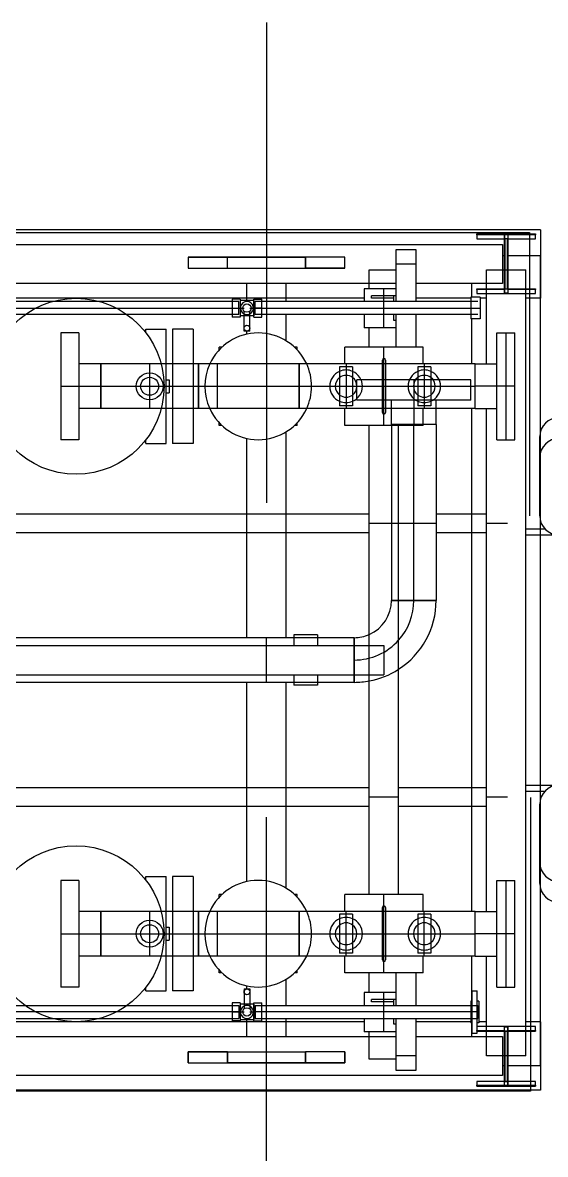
# Model space of a CAD drawing. Header units: inches. Extents: x 295136 to 296247, y 2627183 to 2627409.
# Drawn here: x 295232.979 to 295234.315, y 2627264.168 to 2627267.062 of the extents above; entities that cross this region are included whole.
import ezdxf

# ---------------------------------------------------------------- set-up
doc = ezdxf.new("R2010")
doc.units = ezdxf.units.IN
doc.header["$MEASUREMENT"] = 0
doc.layers.add('EQUIPMENT LAYOUT-EMBED 1_DWG$0$DwgTemplate', color=7, linetype='Continuous')
doc.layers.add('Layout', color=6, linetype='Continuous')

# ---------------------------------------------------------------- blocks, each defined once
blk = doc.blocks.new('A$C55974CAD')
at = {"layer": 'EQUIPMENT LAYOUT-EMBED 1_DWG$0$DwgTemplate', "color": 54, "lineweight": 25}
for p, q in [((33.5975, 14.0254), (33.5975, 22.3991)), ((35.7933, 22.3991), (35.7933, 14.0277)), ((34.3647, 14.0375), (34.3647, 13.9884)), ((34.38, 14.0375), (34.38, 13.9532)), ((35.02, 14.0375), (35.02, 13.9532)), ((35.0353, 14.0375), (35.0353, 13.9884)), ((34.3484, 14.0254), (33.5975, 14.0254)), ((35.7933, 14.0277), (35.0687, 14.0277)), ((34.1285, 14.0015), (34.1818, 14.0015)), ((34.1818, 14.0015), (34.3317, 14.0015)), ((35.0683, 14.0015), (35.2182, 14.0015)), ((35.2182, 14.0015), (35.2715, 14.0015))]:
    blk.add_line(p, q, dxfattribs=at)
at = {"layer": 'EQUIPMENT LAYOUT-EMBED 1_DWG$0$DwgTemplate', "color": 1, "lineweight": 25}
for p, q in [((35.8, 14), (35.8, 22.4)), ((33.6375, 14.0967), (33.6375, 22.3033)), ((35.7625, 22.3033), (35.7625, 14.0967)), ((33.7375, 17.3185), (33.7375, 14.3685)), ((33.6, 14), (33.6, 17.0822)), ((35.6625, 14.3685), (35.6625, 15.7969)), ((34.6625, 15.7), (34.6625, 14.4)), ((34.7375, 15.7), (34.7375, 14.4)), ((33.775, 14.4505), (33.775, 15.6625)), ((34.326, 15.6625), (34.326, 14.4375)), ((34.374, 15.6625), (34.374, 14.4375)), ((35.026, 15.6625), (35.026, 14.4375)), ((35.074, 15.6625), (35.074, 14.4375)), ((35.625, 14.4505), (35.625, 15.6625)), ((33.7375, 14.75), (33.7802, 14.75)), ((33.859, 14.75), (33.8665, 14.75)), ((34.1335, 14.75), (34.6428, 14.75)), ((34.7571, 14.75), (35.2665, 14.75)), ((35.5335, 14.75), (35.541, 14.75)), ((35.6198, 14.75), (35.6625, 14.75)), ((33.0699, 14.7), (33.6375, 14.7)), ((33.6375, 14.7), (33.7375, 14.7)), ((33.7375, 14.7), (33.7833, 14.7)), ((33.7833, 14.7), (33.8167, 14.7)), ((33.8167, 14.7), (33.8652, 14.7)), ((33.8652, 14.7), (34.1348, 14.7)), ((34.1348, 14.7), (34.2979, 14.7)), ((35.2652, 14.7), (35.1021, 14.7)), ((35.5348, 14.7), (35.2652, 14.7)), ((35.5833, 14.7), (35.5348, 14.7)), ((35.6167, 14.7), (35.5833, 14.7)), ((35.6625, 14.7), (35.6167, 14.7)), ((35.7625, 14.7), (35.6625, 14.7)), ((36.3301, 14.7), (35.7625, 14.7)), ((33.7375, 14.65), (33.7833, 14.65)), ((33.8167, 14.65), (33.8836, 14.65)), ((34.1164, 14.65), (34.6428, 14.65)), ((34.7571, 14.65), (35.2836, 14.65)), ((35.5164, 14.65), (35.5833, 14.65)), ((35.6167, 14.65), (35.6625, 14.65)), ((33.6793, 14.4375), (33.7495, 14.4375)), ((33.6793, 14.3685), (33.6793, 14.4375)), ((33.8495, 14.4375), (33.9, 14.4375)), ((34.1, 14.4375), (35.3, 14.4375)), ((35.5, 14.4375), (35.5495, 14.4375)), ((35.6495, 14.4375), (35.6981, 14.4375)), ((35.6981, 14.4375), (35.6981, 14.3685)), ((34.7375, 14.4), (34.6625, 14.4)), ((34.1, 14.3625), (35.3, 14.3625)), ((34.326, 14.3625), (34.326, 14.1375)), ((34.374, 14.3625), (34.374, 14.1375)), ((33.7375, 14.3185), (33.7375, 14.0967)), ((33.775, 14.1776), (33.775, 14.3185)), ((35.625, 14.1776), (35.625, 14.3185)), ((35.6625, 14.0967), (35.6625, 14.3185)), ((35.026, 14.2664), (35.026, 14.1375)), ((35.074, 14.2664), (35.074, 14.1375)), ((33.6125, 14.1625), (33.6125, 14.0125)), ((33.6225, 14.1625), (33.6125, 14.1625)), ((33.6225, 14.091), (33.6225, 14.1625)), ((33.7375, 14.175), (33.7722, 14.175)), ((33.7525, 14.1619), (33.7525, 14.091)), ((33.7625, 14.0125), (33.7625, 14.1619)), ((33.775, 14.1375), (33.775, 14.157)), ((33.8278, 14.175), (33.9428, 14.175)), ((34.0571, 14.175), (35.3428, 14.175)), ((35.4571, 14.175), (35.5722, 14.175)), ((35.625, 14.1375), (35.625, 14.1538)), ((35.6278, 14.175), (35.6625, 14.175)), ((35.6475, 14.1625), (35.6375, 14.1625)), ((35.6375, 14.1625), (35.6375, 14.0125)), ((35.6475, 14.091), (35.6475, 14.1625)), ((35.7775, 14.1625), (35.7775, 14.091)), ((35.7875, 14.1625), (35.7775, 14.1625)), ((35.7875, 14.0125), (35.7875, 14.1625)), ((33.6875, 14.0375), (33.6875, 14.1375)), ((33.6875, 14.1375), (33.9428, 14.1375)), ((34.0571, 14.1375), (35.3428, 14.1375)), ((35.4571, 14.1375), (35.6981, 14.1375)), ((35.6981, 14.1375), (35.6981, 14.0375)), ((33.7375, 14.0967), (33.6375, 14.0967)), ((33.662, 14.0915), (33.662, 14.0967)), ((35.7625, 14.0967), (35.6625, 14.0967)), ((35.7346, 14.0967), (35.7346, 14.0915)), ((33.7525, 14.091), (33.6225, 14.091)), ((33.6225, 14.084), (33.7525, 14.084)), ((33.6225, 14.0125), (33.6225, 14.084)), ((33.662, 14), (33.662, 14.0835)), ((33.7525, 14.084), (33.7525, 14.0125)), ((35.7775, 14.091), (35.6475, 14.091)), ((35.6475, 14.084), (35.7775, 14.084)), ((35.6475, 14.0125), (35.6475, 14.084)), ((35.7346, 14.0835), (35.7346, 14)), ((35.7775, 14.084), (35.7775, 14.0125)), ((33.6875, 14.0375), (35.6981, 14.0375)), ((33.775, 14), (33.775, 14.0375)), ((35.625, 14), (35.625, 14.0375)), ((33.6125, 14.0125), (33.6225, 14.0125)), ((33.7525, 14.0125), (33.7625, 14.0125)), ((35.6375, 14.0125), (35.6475, 14.0125)), ((35.7775, 14.0125), (35.7875, 14.0125)), ((33.775, 14), (33.6, 14)), ((33.662, 14), (34.1165, 14)), ((34.3436, 14), (34.3647, 14)), ((34.38, 14), (35.02, 14)), ((35.0353, 14), (35.0563, 14)), ((35.2834, 14), (35.7346, 14)), ((35.8, 14), (35.625, 14))]:
    blk.add_line(p, q, dxfattribs=at)
at = {"layer": 'EQUIPMENT LAYOUT-EMBED 1_DWG$0$DwgTemplate', "color": 7, "lineweight": 25}
for p, q in [((33.7833, 15.7619), (33.7833, 15.2473)), ((33.8, 15.2899), (33.8, 15.7619)), ((33.8167, 15.7619), (33.8167, 15.3173)), ((35.5833, 15.3173), (35.5833, 15.7619)), ((35.6, 15.7619), (35.6, 15.2899)), ((35.6167, 15.2473), (35.6167, 15.7619)), ((34.6428, 14.63), (34.6428, 15.6625)), ((34.7571, 14.63), (34.7571, 15.6625)), ((33.8167, 15.3173), (33.8167, 15.0563)), ((35.5833, 15.0563), (35.5833, 15.3173)), ((33.8, 15.0837), (33.8, 15.2899)), ((35.6, 15.2899), (35.6, 15.0837)), ((33.7833, 15.2473), (33.7833, 15.1262)), ((34, 15.2253), (33.8635, 15.2253)), ((33.8635, 15.1793), (33.8635, 15.2253)), ((34, 15.2253), (34, 15.1237)), ((34.1365, 15.2253), (34, 15.2253)), ((34.1365, 15.1793), (34.1365, 15.2253)), ((35.4, 15.2253), (35.2635, 15.2253)), ((35.2635, 15.1793), (35.2635, 15.2253)), ((35.4, 15.2253), (35.4, 15.1237)), ((35.5365, 15.2253), (35.4, 15.2253)), ((35.5365, 15.1793), (35.5365, 15.2253)), ((35.6167, 15.1262), (35.6167, 15.2473)), ((34, 15.1793), (33.8635, 15.1793)), ((33.9428, 15.1237), (33.9428, 15.1793)), ((34.1365, 15.1793), (34, 15.1793)), ((34.0571, 15.1237), (34.0571, 15.1793)), ((35.4, 15.1793), (35.2635, 15.1793)), ((35.3428, 15.1237), (35.3428, 15.1793)), ((35.5365, 15.1793), (35.4, 15.1793)), ((35.4571, 15.1237), (35.4571, 15.1793)), ((33.7833, 15.1262), (33.7833, 14.7881)), ((34, 15.1237), (33.9428, 15.1237)), ((33.9428, 15.1237), (34, 15.1237)), ((33.9428, 14.9987), (33.9428, 15.1237)), ((34.0571, 15.1237), (34, 15.1237)), ((34, 15.1237), (34, 14.9987)), ((34, 15.1237), (34.0571, 15.1237)), ((34.0571, 14.9987), (34.0571, 15.1237)), ((35.3428, 15.1237), (35.4, 15.1237)), ((35.3428, 14.9987), (35.3428, 15.1237)), ((35.4, 15.1237), (35.3428, 15.1237)), ((35.4, 15.1237), (35.4, 14.9987)), ((35.4, 15.1237), (35.4571, 15.1237)), ((35.4571, 15.1237), (35.4, 15.1237)), ((35.4571, 14.9987), (35.4571, 15.1237)), ((35.6167, 14.7881), (35.6167, 15.1262)), ((33.8, 14.7881), (33.8, 15.0837)), ((35.6, 15.0837), (35.6, 14.7881)), ((33.8167, 15.0563), (33.8167, 14.7881)), ((35.5833, 14.7881), (35.5833, 15.0563)), ((34.0571, 14.9987), (33.9428, 14.9987)), ((33.9428, 14.9563), (33.9428, 14.9987)), ((34, 14.9987), (34, 14.9487)), ((34, 14.9987), (34, 14.9987)), ((34, 14.9987), (34, 14.9987)), ((34.0571, 14.9563), (34.0571, 14.9987)), ((35.4571, 14.9987), (35.3428, 14.9987)), ((35.3428, 14.9563), (35.3428, 14.9987)), ((35.4, 14.9987), (35.4, 14.9987)), ((35.4, 14.9987), (35.4, 14.9987)), ((35.4, 14.9987), (35.4, 14.9487)), ((35.4571, 14.9563), (35.4571, 14.9987)), ((34, 14.9403), (33.8539, 14.9403)), ((33.8539, 14.8879), (33.8539, 14.9403)), ((33.9428, 14.9403), (33.9428, 14.9563)), ((33.9428, 14.8879), (33.9428, 14.9403)), ((34, 14.9487), (34, 14.9403)), ((34, 14.9403), (34, 14.826)), ((34.146, 14.9403), (34, 14.9403)), ((34.0571, 14.9403), (34.0571, 14.9563)), ((34.0571, 14.8879), (34.0571, 14.9403)), ((34.146, 14.8879), (34.146, 14.9403)), ((35.4, 14.9403), (35.2539, 14.9403)), ((35.2539, 14.8879), (35.2539, 14.9403)), ((35.3428, 14.9403), (35.3428, 14.9563)), ((35.3428, 14.8879), (35.3428, 14.9403)), ((35.4, 14.9487), (35.4, 14.9403)), ((35.4, 14.9403), (35.4, 14.826)), ((35.546, 14.9403), (35.4, 14.9403)), ((35.4571, 14.9403), (35.4571, 14.9563)), ((35.4571, 14.8879), (35.4571, 14.9403)), ((35.546, 14.8879), (35.546, 14.9403)), ((33.6699, 14.9), (33.6699, 14.8)), ((33.6699, 14.9), (33.6699, 14.8)), ((33.6979, 14.9), (33.6699, 14.9)), ((33.6699, 14.9), (33.6979, 14.9)), ((33.6979, 14.8), (33.6979, 14.9)), ((33.6979, 14.9), (33.6979, 14.8)), ((34, 14.8879), (33.8539, 14.8879)), ((33.9428, 14.826), (33.9428, 14.8879)), ((34.146, 14.8879), (34, 14.8879)), ((34.0571, 14.826), (34.0571, 14.8879)), ((35.4, 14.8879), (35.2539, 14.8879)), ((35.3428, 14.826), (35.3428, 14.8879)), ((35.546, 14.8879), (35.4, 14.8879)), ((35.4571, 14.826), (35.4571, 14.8879)), ((35.7301, 14.9), (35.7021, 14.9)), ((35.7301, 14.9), (35.7021, 14.9)), ((35.7021, 14.9), (35.7021, 14.8)), ((35.7021, 14.9), (35.7021, 14.8)), ((35.7301, 14.8), (35.7301, 14.9)), ((35.7301, 14.9), (35.7301, 14.8)), ((33.9428, 14.8737), (34, 14.8737)), ((34, 14.8737), (33.9428, 14.8737)), ((34, 14.8737), (34.0571, 14.8737)), ((34.0571, 14.8737), (34, 14.8737)), ((35.4, 14.8737), (35.3428, 14.8737)), ((35.3428, 14.8737), (35.4, 14.8737)), ((35.4571, 14.8737), (35.4, 14.8737)), ((35.4, 14.8737), (35.4571, 14.8737)), ((34, 14.826), (33.9428, 14.826)), ((33.9428, 14.826), (33.9428, 14.826)), ((34.0571, 14.826), (33.9428, 14.826)), ((33.9428, 14.6167), (33.9428, 14.826)), ((34.0571, 14.826), (34, 14.826)), ((34, 14.826), (34, 14.6167)), ((34, 14.826), (34, 14.826)), ((34.0571, 14.826), (34.0571, 14.826)), ((34.0571, 14.6167), (34.0571, 14.826)), ((35.3428, 14.826), (35.3428, 14.826)), ((35.4571, 14.826), (35.3428, 14.826)), ((35.3428, 14.6167), (35.3428, 14.826)), ((35.4, 14.826), (35.3428, 14.826)), ((35.4, 14.826), (35.4, 14.6167)), ((35.4, 14.826), (35.4, 14.826)), ((35.4571, 14.826), (35.4, 14.826)), ((35.4571, 14.826), (35.4571, 14.826)), ((35.4571, 14.6167), (35.4571, 14.826)), ((33.6699, 14.8), (33.6979, 14.8)), ((33.6979, 14.8), (33.6699, 14.8)), ((33.6699, 14.6), (33.6699, 14.8)), ((33.6699, 14.8), (33.6699, 14.6)), ((33.6979, 14.8), (33.6699, 14.8)), ((33.6979, 14.8), (33.6979, 14.6)), ((33.6979, 14.8), (33.6979, 14.6)), ((35.7021, 14.8), (35.7301, 14.8)), ((35.7021, 14.8), (35.7301, 14.8)), ((35.7021, 14.8), (35.7021, 14.6)), ((35.7021, 14.8), (35.7021, 14.6)), ((35.7021, 14.8), (35.7301, 14.8)), ((35.7301, 14.6), (35.7301, 14.8)), ((35.7301, 14.8), (35.7301, 14.6)), ((33.8, 14.7881), (33.777, 14.7881)), ((33.777, 14.7674), (33.777, 14.7881)), ((33.8, 14.7674), (33.777, 14.7674)), ((33.7802, 14.7325), (33.7802, 14.7674)), ((33.7833, 14.7881), (33.7833, 14.7706)), ((33.8167, 14.7706), (33.7833, 14.7706)), ((33.8, 14.7706), (33.8, 14.7881)), ((33.8, 14.7881), (33.8, 14.7706)), ((33.823, 14.7881), (33.8, 14.7881)), ((33.8, 14.7706), (33.8, 14.7674)), ((33.8, 14.7674), (33.8, 14.7606)), ((33.823, 14.7674), (33.8, 14.7674)), ((33.8167, 14.7881), (33.8167, 14.7706)), ((33.8198, 14.7575), (33.8198, 14.7674)), ((33.823, 14.7674), (33.823, 14.7881)), ((35.6, 14.7881), (35.577, 14.7881)), ((35.577, 14.7674), (35.577, 14.7881)), ((35.6, 14.7674), (35.577, 14.7674)), ((35.5802, 14.7575), (35.5802, 14.7674)), ((35.5833, 14.7706), (35.5833, 14.7881)), ((35.5833, 14.7706), (35.6167, 14.7706)), ((35.6, 14.7881), (35.6, 14.7706)), ((35.623, 14.7881), (35.6, 14.7881)), ((35.6, 14.7881), (35.6, 14.7706)), ((35.6, 14.7706), (35.6, 14.7674)), ((35.6, 14.7674), (35.6, 14.7606)), ((35.623, 14.7674), (35.6, 14.7674)), ((35.6167, 14.7706), (35.6167, 14.7881)), ((35.6198, 14.7325), (35.6198, 14.7674)), ((35.623, 14.7674), (35.623, 14.7881)), ((33.777, 14.7325), (33.8, 14.7325)), ((33.777, 14.7325), (33.777, 14.7119)), ((33.8, 14.7325), (33.7802, 14.7325)), ((33.8, 14.7606), (33.8, 14.7575)), ((33.8, 14.7425), (33.8, 14.7393)), ((33.8, 14.7393), (33.8, 14.7325)), ((33.8, 14.7325), (33.8, 14.7325)), ((33.8, 14.7293), (33.8, 14.7325)), ((33.8198, 14.7325), (33.8, 14.7325)), ((33.8, 14.7325), (33.823, 14.7325)), ((33.859, 14.7575), (33.8076, 14.7575)), ((33.859, 14.7425), (33.8076, 14.7425)), ((33.8198, 14.7425), (33.8198, 14.7575)), ((33.8198, 14.7325), (33.8198, 14.7425)), ((33.823, 14.7325), (33.823, 14.7119)), ((33.859, 14.7575), (33.859, 14.75)), ((33.859, 14.75), (33.859, 14.7425)), ((35.541, 14.75), (35.541, 14.7575)), ((35.541, 14.7575), (35.5924, 14.7575)), ((35.541, 14.7425), (35.541, 14.75)), ((35.541, 14.7425), (35.5924, 14.7425)), ((35.577, 14.7325), (35.6, 14.7325)), ((35.577, 14.7325), (35.577, 14.7119)), ((35.5802, 14.7425), (35.5802, 14.7575)), ((35.5802, 14.7325), (35.5802, 14.7425)), ((35.6, 14.7325), (35.5802, 14.7325)), ((35.6, 14.7606), (35.6, 14.7575)), ((35.6, 14.7425), (35.6, 14.7393)), ((35.6, 14.7393), (35.6, 14.7325)), ((35.6, 14.7293), (35.6, 14.7325)), ((35.6, 14.7325), (35.6, 14.7325)), ((35.6198, 14.7325), (35.6, 14.7325)), ((35.6, 14.7325), (35.623, 14.7325)), ((35.623, 14.7325), (35.623, 14.7119)), ((33.777, 14.7119), (33.8, 14.7119)), ((33.8167, 14.7293), (33.7833, 14.7293)), ((33.7833, 14.7293), (33.7833, 14.7119)), ((33.7833, 14.7119), (33.7833, 14.1776)), ((33.8, 14.7119), (33.8, 14.7293)), ((33.8, 14.7119), (33.8, 14.7293)), ((33.8, 14.1776), (33.8, 14.7119)), ((33.8, 14.7119), (33.823, 14.7119)), ((33.8167, 14.7293), (33.8167, 14.7119)), ((33.8167, 14.7119), (33.8167, 14.1776)), ((35.577, 14.7119), (35.6, 14.7119)), ((35.5833, 14.7293), (35.6167, 14.7293)), ((35.5833, 14.7119), (35.5833, 14.7293)), ((35.5833, 14.1776), (35.5833, 14.7119)), ((35.6, 14.7119), (35.6, 14.7293)), ((35.6, 14.7293), (35.6, 14.7119)), ((35.6, 14.7119), (35.623, 14.7119)), ((35.6, 14.7119), (35.6, 14.1776)), ((35.6167, 14.7119), (35.6167, 14.7293)), ((35.6167, 14.1776), (35.6167, 14.7119)), ((33.9428, 14.6167), (34.0571, 14.6167)), ((33.9428, 14.4967), (33.9428, 14.6167)), ((34.0571, 14.6167), (33.9428, 14.6167)), ((34, 14.6167), (34, 14.5384)), ((34, 14.6167), (34, 14.6167)), ((34, 14.6167), (34, 14.6167)), ((34.0571, 14.4967), (34.0571, 14.6167)), ((34.6428, 14.57), (34.6428, 14.63)), ((34.7571, 14.57), (34.7571, 14.63)), ((35.3428, 14.6167), (35.4, 14.6167)), ((35.3428, 14.4967), (35.3428, 14.6167)), ((35.4571, 14.6167), (35.3428, 14.6167)), ((35.4, 14.6167), (35.4, 14.5384)), ((35.4, 14.6167), (35.4571, 14.6167)), ((35.4, 14.6167), (35.4, 14.6167)), ((35.4, 14.6167), (35.4, 14.6167)), ((35.4571, 14.4967), (35.4571, 14.6167)), ((33.6699, 14.6), (33.6699, 14.5)), ((33.6699, 14.5), (33.6699, 14.6)), ((33.6979, 14.6), (33.6699, 14.6)), ((33.6699, 14.6), (33.6979, 14.6)), ((33.6979, 14.6), (33.6699, 14.6)), ((33.6979, 14.5), (33.6979, 14.6)), ((33.6979, 14.5), (33.6979, 14.6)), ((35.7021, 14.6), (35.7021, 14.5)), ((35.7021, 14.5), (35.7021, 14.6)), ((35.7301, 14.6), (35.7021, 14.6)), ((35.7301, 14.6), (35.7021, 14.6)), ((35.7021, 14.6), (35.7301, 14.6)), ((35.7301, 14.5), (35.7301, 14.6)), ((35.7301, 14.5), (35.7301, 14.6)), ((34.6428, 14.476), (34.6428, 14.57)), ((34.7571, 14.476), (34.7571, 14.57)), ((34, 14.5384), (34, 14.4967)), ((35.4, 14.5384), (35.4, 14.4967)), ((33.6699, 14.5), (33.6979, 14.5)), ((33.6979, 14.5), (33.6699, 14.5)), ((33.9428, 14.4967), (34.0571, 14.4967)), ((33.9428, 14.404), (33.9428, 14.4967)), ((34, 14.4967), (34, 14.455)), ((34, 14.4967), (34, 14.4967)), ((34, 14.4967), (34, 14.4967)), ((34.0571, 14.404), (34.0571, 14.4967)), ((34.6625, 14.476), (34.6428, 14.476)), ((34.6428, 14.476), (34.6625, 14.476)), ((34.7375, 14.476), (34.6625, 14.476)), ((34.6625, 14.476), (34.7375, 14.476)), ((34.7571, 14.476), (34.7375, 14.476)), ((34.7375, 14.476), (34.7571, 14.476)), ((35.4571, 14.4967), (35.3428, 14.4967)), ((35.3428, 14.404), (35.3428, 14.4967)), ((35.4, 14.4967), (35.4, 14.4967)), ((35.4, 14.4967), (35.4, 14.4967)), ((35.4, 14.4967), (35.4, 14.455)), ((35.4571, 14.404), (35.4571, 14.4967)), ((35.7021, 14.5), (35.7301, 14.5)), ((35.7021, 14.5), (35.7301, 14.5)), ((34, 14.455), (34, 14.404)), ((35.3643, 14.3236), (35.3643, 14.4696)), ((35.3643, 14.4696), (35.4167, 14.4696)), ((35.4, 14.455), (35.4, 14.404)), ((35.4167, 14.3236), (35.4167, 14.4696)), ((33.9428, 14.396), (33.9428, 14.404)), ((33.9428, 14.2967), (33.9428, 14.396)), ((34, 14.404), (34, 14.396)), ((34, 14.396), (34, 14.3384)), ((34.0571, 14.396), (34.0571, 14.404)), ((34.0571, 14.2967), (34.0571, 14.396)), ((35.3428, 14.396), (35.3428, 14.404)), ((35.3428, 14.2967), (35.3428, 14.396)), ((35.4, 14.404), (35.4, 14.396)), ((35.4, 14.396), (35.4, 14.3384)), ((35.4571, 14.396), (35.4571, 14.404)), ((35.4571, 14.2967), (35.4571, 14.396)), ((34.8524, 14.3807), (34.8524, 14.3625)), ((34.8524, 14.3625), (34.8524, 14.3807)), ((35.3024, 14.3807), (34.8524, 14.3807)), ((34.8524, 14.3625), (34.8524, 14.2664)), ((34.8524, 14.2664), (34.8524, 14.3625)), ((35.3024, 14.3236), (35.3024, 14.3807)), ((35.3024, 14.3807), (35.3643, 14.3807)), ((35.3024, 14.3), (35.3024, 14.3807)), ((34, 14.3384), (34, 14.2967)), ((35.4, 14.3384), (35.4, 14.2967)), ((34.8524, 14.3236), (34.8524, 14.3236)), ((34.8524, 14.3236), (34.8524, 14.3236)), ((34.8524, 14.3236), (35.3, 14.3236)), ((35.3, 14.3236), (35.3024, 14.3236)), ((35.4167, 14.3236), (35.3024, 14.3236)), ((35.3024, 14.3), (35.3024, 14.3236)), ((35.3024, 14.2664), (35.3024, 14.3)), ((35.3024, 14.2664), (35.3024, 14.3)), ((35.3643, 14.1775), (35.3643, 14.3236)), ((35.4167, 14.1775), (35.4167, 14.3236)), ((33.9428, 14.2967), (34.0571, 14.2967)), ((33.9428, 14.1667), (33.9428, 14.2967)), ((34, 14.2967), (34, 14.2967)), ((34, 14.2967), (34, 14.2967)), ((34, 14.2967), (34, 14.255)), ((34.0571, 14.1667), (34.0571, 14.2967)), ((35.4571, 14.2967), (35.3428, 14.2967)), ((35.3428, 14.1667), (35.3428, 14.2967)), ((35.4, 14.2967), (35.4, 14.2967)), ((35.4, 14.2967), (35.4, 14.2967)), ((35.4, 14.2967), (35.4, 14.255)), ((35.4571, 14.1667), (35.4571, 14.2967)), ((34, 14.255), (34, 14.1667)), ((35.3024, 14.2664), (34.8524, 14.2664)), ((35.3024, 14.2664), (35.3428, 14.2664)), ((35.3428, 14.2664), (35.3643, 14.2664)), ((35.4, 14.255), (35.4, 14.1667)), ((33.746, 14.1746), (33.8, 14.1746)), ((33.746, 14.1746), (33.746, 14.1619)), ((33.746, 14.1619), (33.8, 14.1619)), ((33.7505, 14.1625), (33.7525, 14.1625)), ((33.7525, 14.1625), (33.7505, 14.1625)), ((33.7505, 14.1619), (33.7505, 14.1625)), ((33.7505, 14.1625), (33.7505, 14.1619)), ((33.8, 14.1776), (33.7722, 14.1776)), ((33.7722, 14.1746), (33.7722, 14.1776)), ((33.7722, 14.157), (33.7722, 14.1619)), ((33.8, 14.157), (33.7722, 14.157)), ((33.7833, 14.1776), (33.7833, 14.1601)), ((33.8167, 14.1601), (33.7833, 14.1601)), ((33.8, 14.1601), (33.8, 14.1776)), ((33.8278, 14.1776), (33.8, 14.1776)), ((33.8, 14.1746), (33.854, 14.1746)), ((33.8, 14.1619), (33.8, 14.1601)), ((33.8, 14.1619), (33.854, 14.1619)), ((33.8278, 14.157), (33.8, 14.157)), ((33.8167, 14.1776), (33.8167, 14.1601)), ((33.8278, 14.1746), (33.8278, 14.1776)), ((33.8278, 14.157), (33.8278, 14.1619)), ((33.854, 14.1746), (33.854, 14.1619)), ((33.9428, 14.1667), (34.0571, 14.1667)), ((33.9428, 14.1667), (34, 14.1667)), ((33.9428, 14.1667), (33.9428, 14.1111)), ((34, 14.0651), (34, 14.1667)), ((34, 14.1667), (34.0571, 14.1667)), ((34.0571, 14.1667), (34.0571, 14.1111)), ((35.3428, 14.1667), (35.4, 14.1667)), ((35.3428, 14.1667), (35.3428, 14.1111)), ((35.3428, 14.1667), (35.4, 14.1667)), ((35.3643, 14.1775), (35.4167, 14.1775)), ((35.4, 14.0651), (35.4, 14.1667)), ((35.4, 14.1667), (35.4571, 14.1667)), ((35.4, 14.1667), (35.4571, 14.1667)), ((35.4571, 14.1667), (35.4571, 14.1111)), ((35.6, 14.1776), (35.5722, 14.1776)), ((35.5722, 14.1538), (35.5722, 14.1776)), ((35.6, 14.1538), (35.5722, 14.1538)), ((35.5833, 14.1601), (35.5833, 14.1776)), ((35.6, 14.1776), (35.6, 14.1601)), ((35.6, 14.1776), (35.6, 14.1601)), ((35.6278, 14.1776), (35.6, 14.1776)), ((35.6, 14.1601), (35.6, 14.1538)), ((35.6278, 14.1538), (35.6, 14.1538)), ((35.6167, 14.1601), (35.6167, 14.1776)), ((35.6278, 14.1538), (35.6278, 14.1776)), ((33.7505, 14.0375), (33.7505, 14.1375)), ((33.7505, 14.1375), (33.7505, 14.0375)), ((35.6495, 14.1375), (35.6495, 14.0375)), ((35.6495, 14.1375), (35.6495, 14.0375)), ((33.8635, 14.1111), (34, 14.1111)), ((33.8635, 14.1111), (33.8635, 14.0651)), ((34, 14.1111), (34.1365, 14.1111)), ((34.1365, 14.1111), (34.1365, 14.0651)), ((35.2635, 14.1111), (35.4, 14.1111)), ((35.2635, 14.1111), (35.2635, 14.0651)), ((35.4, 14.1111), (35.5365, 14.1111)), ((35.5365, 14.1111), (35.5365, 14.0651)), ((33.6125, 14.0915), (33.6225, 14.0915)), ((33.6125, 14.0915), (33.6225, 14.0915)), ((33.6225, 14.0835), (33.6125, 14.0835)), ((33.6125, 14.0835), (33.6225, 14.0835)), ((33.6225, 14.091), (33.6225, 14.084)), ((33.6225, 14.084), (33.6225, 14.091)), ((33.6875, 14.0915), (33.7615, 14.0915)), ((33.6875, 14.0915), (33.7615, 14.0915)), ((33.7615, 14.0835), (33.6875, 14.0835)), ((33.6875, 14.0835), (33.7615, 14.0835)), ((33.7615, 14.0915), (33.7615, 14.0835)), ((33.7615, 14.0835), (33.7615, 14.0915)), ((35.6385, 14.0915), (35.6981, 14.0915)), ((35.6981, 14.0915), (35.6385, 14.0915)), ((35.6385, 14.0835), (35.6385, 14.0915)), ((35.6385, 14.0835), (35.6385, 14.0915)), ((35.6981, 14.0835), (35.6385, 14.0835)), ((35.6981, 14.0835), (35.6385, 14.0835)), ((35.7775, 14.0915), (35.7875, 14.0915)), ((35.7875, 14.0915), (35.7775, 14.0915)), ((35.7775, 14.084), (35.7775, 14.091)), ((35.7775, 14.084), (35.7775, 14.091)), ((35.7875, 14.0835), (35.7775, 14.0835)), ((35.7875, 14.0835), (35.7775, 14.0835)), ((33.8635, 14.0651), (34, 14.0651)), ((34, 14.0651), (34.1365, 14.0651)), ((35.2635, 14.0651), (35.4, 14.0651)), ((35.4, 14.0651), (35.5365, 14.0651))]:
    blk.add_line(p, q, dxfattribs=at)
at = {"layer": 'EQUIPMENT LAYOUT-EMBED 1_DWG$0$DwgTemplate', "color": 5, "lineweight": 25}
for p, q in [((33.8539, 15.0087), (33.8625, 15.0087)), ((33.8539, 15.0087), (33.8539, 14.9563)), ((34.1375, 15.0087), (34.146, 15.0087)), ((34.146, 15.0087), (34.146, 14.9563)), ((35.2539, 15.0087), (35.2625, 15.0087)), ((35.2539, 15.0087), (35.2539, 14.9563)), ((35.5375, 15.0087), (35.546, 15.0087)), ((35.546, 15.0087), (35.546, 14.9563)), ((33.8539, 14.9563), (34, 14.9563)), ((33.9833, 14.9563), (33.9833, 14.9487)), ((34.0166, 14.9487), (33.9833, 14.9487)), ((34, 14.9563), (34.146, 14.9563)), ((34.0166, 14.9563), (34.0166, 14.9487)), ((35.2539, 14.9563), (35.4, 14.9563)), ((35.3833, 14.9563), (35.3833, 14.9487)), ((35.4166, 14.9487), (35.3833, 14.9487)), ((35.4, 14.9563), (35.546, 14.9563)), ((35.4166, 14.9563), (35.4166, 14.9487)), ((34, 14.5133), (33.95, 14.5133)), ((33.95, 14.48), (33.95, 14.5133)), ((34.05, 14.5133), (34, 14.5133)), ((34.05, 14.48), (34.05, 14.5133)), ((35.4, 14.5133), (35.35, 14.5133)), ((35.35, 14.48), (35.35, 14.5133)), ((35.45, 14.5133), (35.4, 14.5133)), ((35.45, 14.48), (35.45, 14.5133)), ((34, 14.48), (33.95, 14.48)), ((34.05, 14.48), (34, 14.48)), ((35.4, 14.48), (35.35, 14.48)), ((35.45, 14.48), (35.4, 14.48)), ((34, 14.3133), (33.95, 14.3133)), ((33.95, 14.28), (33.95, 14.3133)), ((34.05, 14.3133), (34, 14.3133)), ((34.05, 14.28), (34.05, 14.3133)), ((35.4, 14.3133), (35.35, 14.3133)), ((35.35, 14.28), (35.35, 14.3133)), ((35.45, 14.3133), (35.4, 14.3133)), ((35.45, 14.28), (35.45, 14.3133)), ((34, 14.28), (33.95, 14.28)), ((34.05, 14.28), (34, 14.28)), ((35.4, 14.28), (35.35, 14.28)), ((35.45, 14.28), (35.4, 14.28)), ((33.6105, 14.1625), (33.6125, 14.1625)), ((33.6105, 14.1625), (33.6125, 14.1625)), ((33.6105, 14.0125), (33.6105, 14.1625)), ((33.6105, 14.1625), (33.6105, 14.0125)), ((33.7505, 14.1375), (33.7505, 14.1619)), ((33.7505, 14.1619), (33.7505, 14.1375)), ((35.6475, 14.1625), (35.6495, 14.1625)), ((35.6475, 14.1625), (35.6495, 14.1625)), ((35.6495, 14.1625), (35.6495, 14.1375)), ((35.6495, 14.1625), (35.6495, 14.1375)), ((35.7875, 14.1625), (35.7895, 14.1625)), ((35.7895, 14.1625), (35.7875, 14.1625)), ((35.7895, 14.1625), (35.7895, 14.0125)), ((35.7895, 14.1625), (35.7895, 14.0125)), ((33.6115, 14.0835), (33.6115, 14.0915)), ((33.6115, 14.0915), (33.6115, 14.0835)), ((33.6115, 14.0915), (33.6125, 14.0915)), ((33.6115, 14.0915), (33.6125, 14.0915)), ((33.6125, 14.0835), (33.6115, 14.0835)), ((33.6115, 14.0835), (33.6125, 14.0835)), ((33.6225, 14.0915), (33.6875, 14.0915)), ((33.6225, 14.0915), (33.6875, 14.0915)), ((33.6875, 14.0835), (33.6225, 14.0835)), ((33.6225, 14.0835), (33.6875, 14.0835)), ((35.6981, 14.0915), (35.7775, 14.0915)), ((35.7775, 14.0915), (35.6981, 14.0915)), ((35.7775, 14.0835), (35.6981, 14.0835)), ((35.7775, 14.0835), (35.6981, 14.0835)), ((35.7875, 14.0915), (35.7885, 14.0915)), ((35.7885, 14.0915), (35.7875, 14.0915)), ((35.7885, 14.0835), (35.7875, 14.0835)), ((35.7885, 14.0835), (35.7875, 14.0835)), ((35.7885, 14.0915), (35.7885, 14.0835)), ((35.7885, 14.0915), (35.7885, 14.0835)), ((33.7505, 14.0125), (33.7505, 14.0375)), ((33.7505, 14.0375), (33.7505, 14.0125)), ((35.6495, 14.0375), (35.6495, 14.0125)), ((35.6495, 14.0375), (35.6495, 14.0125)), ((33.6125, 14.0125), (33.6105, 14.0125)), ((33.6105, 14.0125), (33.6125, 14.0125)), ((33.7525, 14.0125), (33.7505, 14.0125)), ((33.7525, 14.0125), (33.7505, 14.0125)), ((35.6495, 14.0125), (35.6475, 14.0125)), ((35.6475, 14.0125), (35.6495, 14.0125)), ((35.7895, 14.0125), (35.7875, 14.0125)), ((35.7895, 14.0125), (35.7875, 14.0125))]:
    blk.add_line(p, q, dxfattribs=at)
at = {"layer": 'EQUIPMENT LAYOUT-EMBED 1_DWG$0$DwgTemplate', "color": 3, "lineweight": 25}
for p, q in [((33.9, 14.8213), (33.907, 14.8213)), ((33.9, 14.8143), (33.9, 14.8213)), ((34.0929, 14.8213), (34.1, 14.8213)), ((34.1, 14.8143), (34.1, 14.8213)), ((35.3, 14.8143), (35.3, 14.8213)), ((35.3, 14.8213), (35.307, 14.8213)), ((35.4929, 14.8213), (35.5, 14.8213)), ((35.5, 14.8143), (35.5, 14.8213)), ((33.9, 14.6213), (33.9, 14.6284)), ((33.9, 14.6213), (33.907, 14.6213)), ((34.0929, 14.6213), (34.1, 14.6213)), ((34.1, 14.6213), (34.1, 14.6284)), ((34.6625, 14.63), (34.636, 14.63)), ((34.636, 14.57), (34.636, 14.63)), ((34.764, 14.63), (34.7375, 14.63)), ((34.764, 14.57), (34.764, 14.63)), ((35.3, 14.6213), (35.3, 14.6284)), ((35.3, 14.6213), (35.307, 14.6213)), ((35.4929, 14.6213), (35.5, 14.6213)), ((35.5, 14.6213), (35.5, 14.6284)), ((34.6625, 14.57), (34.636, 14.57)), ((34.764, 14.57), (34.7375, 14.57)), ((33.9, 14.5), (33.9428, 14.5)), ((33.9, 14.3), (33.9, 14.5)), ((34.0571, 14.5), (34.1, 14.5)), ((34.1, 14.3), (34.1, 14.5)), ((35.3, 14.3), (35.3, 14.5)), ((35.3, 14.5), (35.3428, 14.5)), ((35.4571, 14.5), (35.5, 14.5)), ((35.5, 14.3), (35.5, 14.5)), ((33.7833, 14.4505), (33.7495, 14.4505)), ((33.7495, 14.3685), (33.7495, 14.4505)), ((33.8495, 14.4505), (33.8167, 14.4505)), ((33.8495, 14.3685), (33.8495, 14.4505)), ((35.5833, 14.4505), (35.5495, 14.4505)), ((35.5495, 14.3685), (35.5495, 14.4505)), ((35.6495, 14.4505), (35.6167, 14.4505)), ((35.6495, 14.3685), (35.6495, 14.4505)), ((33.8255, 14.4315), (33.8315, 14.4315)), ((33.8255, 14.3745), (33.8255, 14.4315)), ((33.8315, 14.3745), (33.8315, 14.4315)), ((35.6255, 14.4315), (35.6315, 14.4315)), ((35.6255, 14.3745), (35.6255, 14.4315)), ((35.6315, 14.3745), (35.6315, 14.4315)), ((33.933, 14.404), (34.067, 14.404)), ((34.067, 14.396), (33.933, 14.396)), ((35.333, 14.404), (35.467, 14.404)), ((35.467, 14.396), (35.333, 14.396)), ((33.65, 14.3685), (33.7833, 14.3685)), ((33.65, 14.3185), (33.65, 14.3685)), ((33.7685, 14.3745), (33.7833, 14.3745)), ((33.7685, 14.3685), (33.7685, 14.3745)), ((33.7685, 14.3685), (33.7833, 14.3685)), ((33.8167, 14.3745), (33.8315, 14.3745)), ((33.8167, 14.3685), (33.9, 14.3685)), ((33.8167, 14.3685), (33.8315, 14.3685)), ((33.8255, 14.3745), (33.8315, 14.3745)), ((33.8315, 14.3685), (33.8315, 14.3745)), ((35.5, 14.3685), (35.5833, 14.3685)), ((35.5685, 14.3685), (35.5685, 14.3745)), ((35.5685, 14.3745), (35.5833, 14.3745)), ((35.5685, 14.3685), (35.5833, 14.3685)), ((35.6167, 14.3745), (35.6315, 14.3745)), ((35.6167, 14.3685), (35.6315, 14.3685)), ((35.6167, 14.3685), (35.75, 14.3685)), ((35.6255, 14.3745), (35.6315, 14.3745)), ((35.6315, 14.3685), (35.6315, 14.3745)), ((35.75, 14.3685), (35.75, 14.3185)), ((33.7833, 14.3185), (33.65, 14.3185)), ((33.9, 14.3185), (33.8167, 14.3185)), ((33.9, 14.3), (33.9428, 14.3)), ((34.0571, 14.3), (34.1, 14.3)), ((35.3, 14.3), (35.3428, 14.3)), ((35.4571, 14.3), (35.5, 14.3)), ((35.5833, 14.3185), (35.5, 14.3185)), ((35.75, 14.3185), (35.6167, 14.3185))]:
    blk.add_line(p, q, dxfattribs=at)
at = {"layer": 'EQUIPMENT LAYOUT-EMBED 1_DWG$0$DwgTemplate', "color": 9, "lineweight": 25}
for p, q in [((34.6428, 14.7), (34.7571, 14.7)), ((34.35, 14.4375), (34.35, 14.3625)), ((35.05, 14.4375), (35.05, 14.2664)), ((33.7495, 14.4), (33.8495, 14.4)), ((33.9, 14.4), (34.1, 14.4)), ((35.3, 14.4), (35.5, 14.4)), ((35.5495, 14.4), (35.6495, 14.4)), ((33.6875, 14.3185), (33.6875, 14.3685)), ((35.7125, 14.3185), (35.7125, 14.3685)), ((34.35, 14.1375), (34.35, 14.0841)), ((35.05, 14.1375), (35.05, 14.0841)), ((33.8635, 14.0875), (34.1365, 14.0875)), ((35.2635, 14.0875), (35.5365, 14.0875)), ((34.1165, 14), (34.3436, 14)), ((34.3647, 14), (34.38, 14)), ((35.02, 14), (35.0353, 14)), ((35.0563, 14), (35.2834, 14))]:
    blk.add_line(p, q, dxfattribs=at)
at = {"layer": 'EQUIPMENT LAYOUT-EMBED 1_DWG$0$DwgTemplate', "color": 5, "lineweight": 25}
for centre in [(34, 15.1868), (35.4, 15.1868)]:
    blk.add_circle(centre, 0.225, dxfattribs=at)
at = {"layer": 'EQUIPMENT LAYOUT-EMBED 1_DWG$0$DwgTemplate', "color": 7, "lineweight": 25}
for centre, radius in [((34, 14.9987), 0.0345), ((34, 14.9987), 0.023), ((35.4, 14.9987), 0.0345), ((35.4, 14.9987), 0.023), ((33.8, 14.75), 0.0107), ((33.8515, 14.75), 0.0075), ((35.5485, 14.75), 0.0075), ((35.6, 14.75), 0.0107)]:
    blk.add_circle(centre, radius, dxfattribs=at)
for centre, radius, start, end in [((34, 14.7213), 0.1365, 65.2535, 114.7465), ((35.4, 14.7213), 0.1365, 65.2535, 114.7465), ((34, 14.7213), 0.1365, 114.7465, 245.2535), ((34, 14.7213), 0.1365, 294.7465, 65.2535), ((35.4, 14.7213), 0.1365, 114.7465, 245.2535), ((35.4, 14.7213), 0.1365, 294.7465, 65.2535), ((33.8, 14.75), 0.0166, 26.7952, 333.2048), ((35.6, 14.75), 0.0166, 0, 153.2048), ((33.8, 14.75), 0.0166, 0, 26.7952), ((33.8, 14.75), 0.0166, 333.2048, 0), ((35.6, 14.75), 0.0166, 153.2048, 206.7952), ((35.6, 14.75), 0.0166, 206.7952, 0), ((34, 14.7213), 0.1365, 245.2535, 270), ((34, 14.7213), 0.1365, 270, 294.7465), ((35.4, 14.7213), 0.1365, 245.2535, 270), ((35.4, 14.7213), 0.1365, 270, 294.7465), ((34, 14.4967), 0.0417, 23.5215, 156.4785), ((35.4, 14.4967), 0.0417, 23.5215, 156.4785), ((34, 14.4967), 0.0417, 156.4785, 203.5215), ((34, 14.4967), 0.0278, 143.2274, 216.7726), ((34, 14.4967), 0.0278, 36.7726, 143.2274), ((34, 14.4967), 0.0278, 323.2274, 36.7726), ((34, 14.4967), 0.0417, 336.4785, 23.5215), ((35.4, 14.4967), 0.0417, 156.4785, 203.5215), ((35.4, 14.4967), 0.0278, 143.2274, 216.7726), ((35.4, 14.4967), 0.0278, 36.7726, 143.2274), ((35.4, 14.4967), 0.0278, 323.2274, 36.7726), ((35.4, 14.4967), 0.0417, 336.4785, 23.5215), ((34, 14.4967), 0.0417, 203.5215, 270), ((34, 14.4967), 0.0278, 216.7726, 270), ((34, 14.4967), 0.0417, 270, 336.4785), ((34, 14.4967), 0.0278, 270, 323.2274), ((34.8524, 14.476), 0.2095, 180, 190.5869), ((34.8524, 14.476), 0.1524, 180, 228.1377), ((34.8524, 14.476), 0.0953, 180, 203.841), ((35.4, 14.4967), 0.0417, 203.5215, 270), ((35.4, 14.4967), 0.0278, 216.7726, 270), ((35.4, 14.4967), 0.0417, 270, 336.4785), ((35.4, 14.4967), 0.0278, 270, 323.2274), ((34.8524, 14.476), 0.2096, 190.5869, 212.7951), ((34.8524, 14.476), 0.0952, 203.841, 270), ((34.8524, 14.476), 0.2095, 212.7951, 270), ((34.8524, 14.476), 0.1524, 228.1377, 270), ((34, 14.2967), 0.0417, 23.5215, 156.4785), ((35.4, 14.2967), 0.0417, 23.5215, 156.4785), ((34, 14.2967), 0.0417, 156.4785, 203.5215), ((34, 14.2967), 0.0278, 143.2274, 216.7726), ((34, 14.2967), 0.0278, 36.7726, 143.2274), ((34, 14.2967), 0.0278, 323.2274, 36.7726), ((34, 14.2967), 0.0417, 336.4785, 23.5215), ((35.4, 14.2967), 0.0417, 156.4785, 203.5215), ((35.4, 14.2967), 0.0278, 143.2274, 216.7726), ((35.4, 14.2967), 0.0278, 36.7726, 143.2274), ((35.4, 14.2967), 0.0278, 323.2274, 36.7726), ((35.4, 14.2967), 0.0417, 336.4785, 23.5215), ((34, 14.2967), 0.0417, 203.5215, 270), ((34, 14.2967), 0.0278, 216.7726, 270), ((34, 14.2967), 0.0417, 270, 336.4785), ((34, 14.2967), 0.0278, 270, 323.2274), ((35.4, 14.2967), 0.0417, 203.5215, 270), ((35.4, 14.2967), 0.0278, 216.7726, 270), ((35.4, 14.2967), 0.0417, 270, 336.4785), ((35.4, 14.2967), 0.0278, 270, 323.2274)]:
    blk.add_arc(centre, radius, start, end, dxfattribs=at)
at = {"layer": 'EQUIPMENT LAYOUT-EMBED 1_DWG$0$DwgTemplate', "color": 3, "lineweight": 25}
for centre, start, end in [((33.933, 14.4), 90, 270), ((34.067, 14.4), 270, 90), ((35.333, 14.4), 90, 270), ((35.467, 14.4), 270, 90)]:
    blk.add_arc(centre, 0.004, start, end, dxfattribs=at)
at = {"layer": 'EQUIPMENT LAYOUT-EMBED 1_DWG$0$DwgTemplate', "color": 54, "lineweight": 25}
for centre, start, end in [((34.1285, 13.9532), 90, 180), ((34.1818, 13.9532), 90, 180), ((34.3317, 13.9532), 0, 90), ((35.0683, 13.9532), 90, 180), ((35.2182, 13.9532), 0, 90), ((35.2715, 13.9532), 0, 90)]:
    blk.add_arc(centre, 0.0483, start, end, dxfattribs=at)

msp = doc.modelspace()

# ---------------------------------------------------------------- block references
at = {"layer": 'Layout', "rotation": 90}
msp.add_blockref('A$C55974CAD', (295248.3027, 2627230.7321), dxfattribs=at)

doc.saveas('drawing.dxf')
